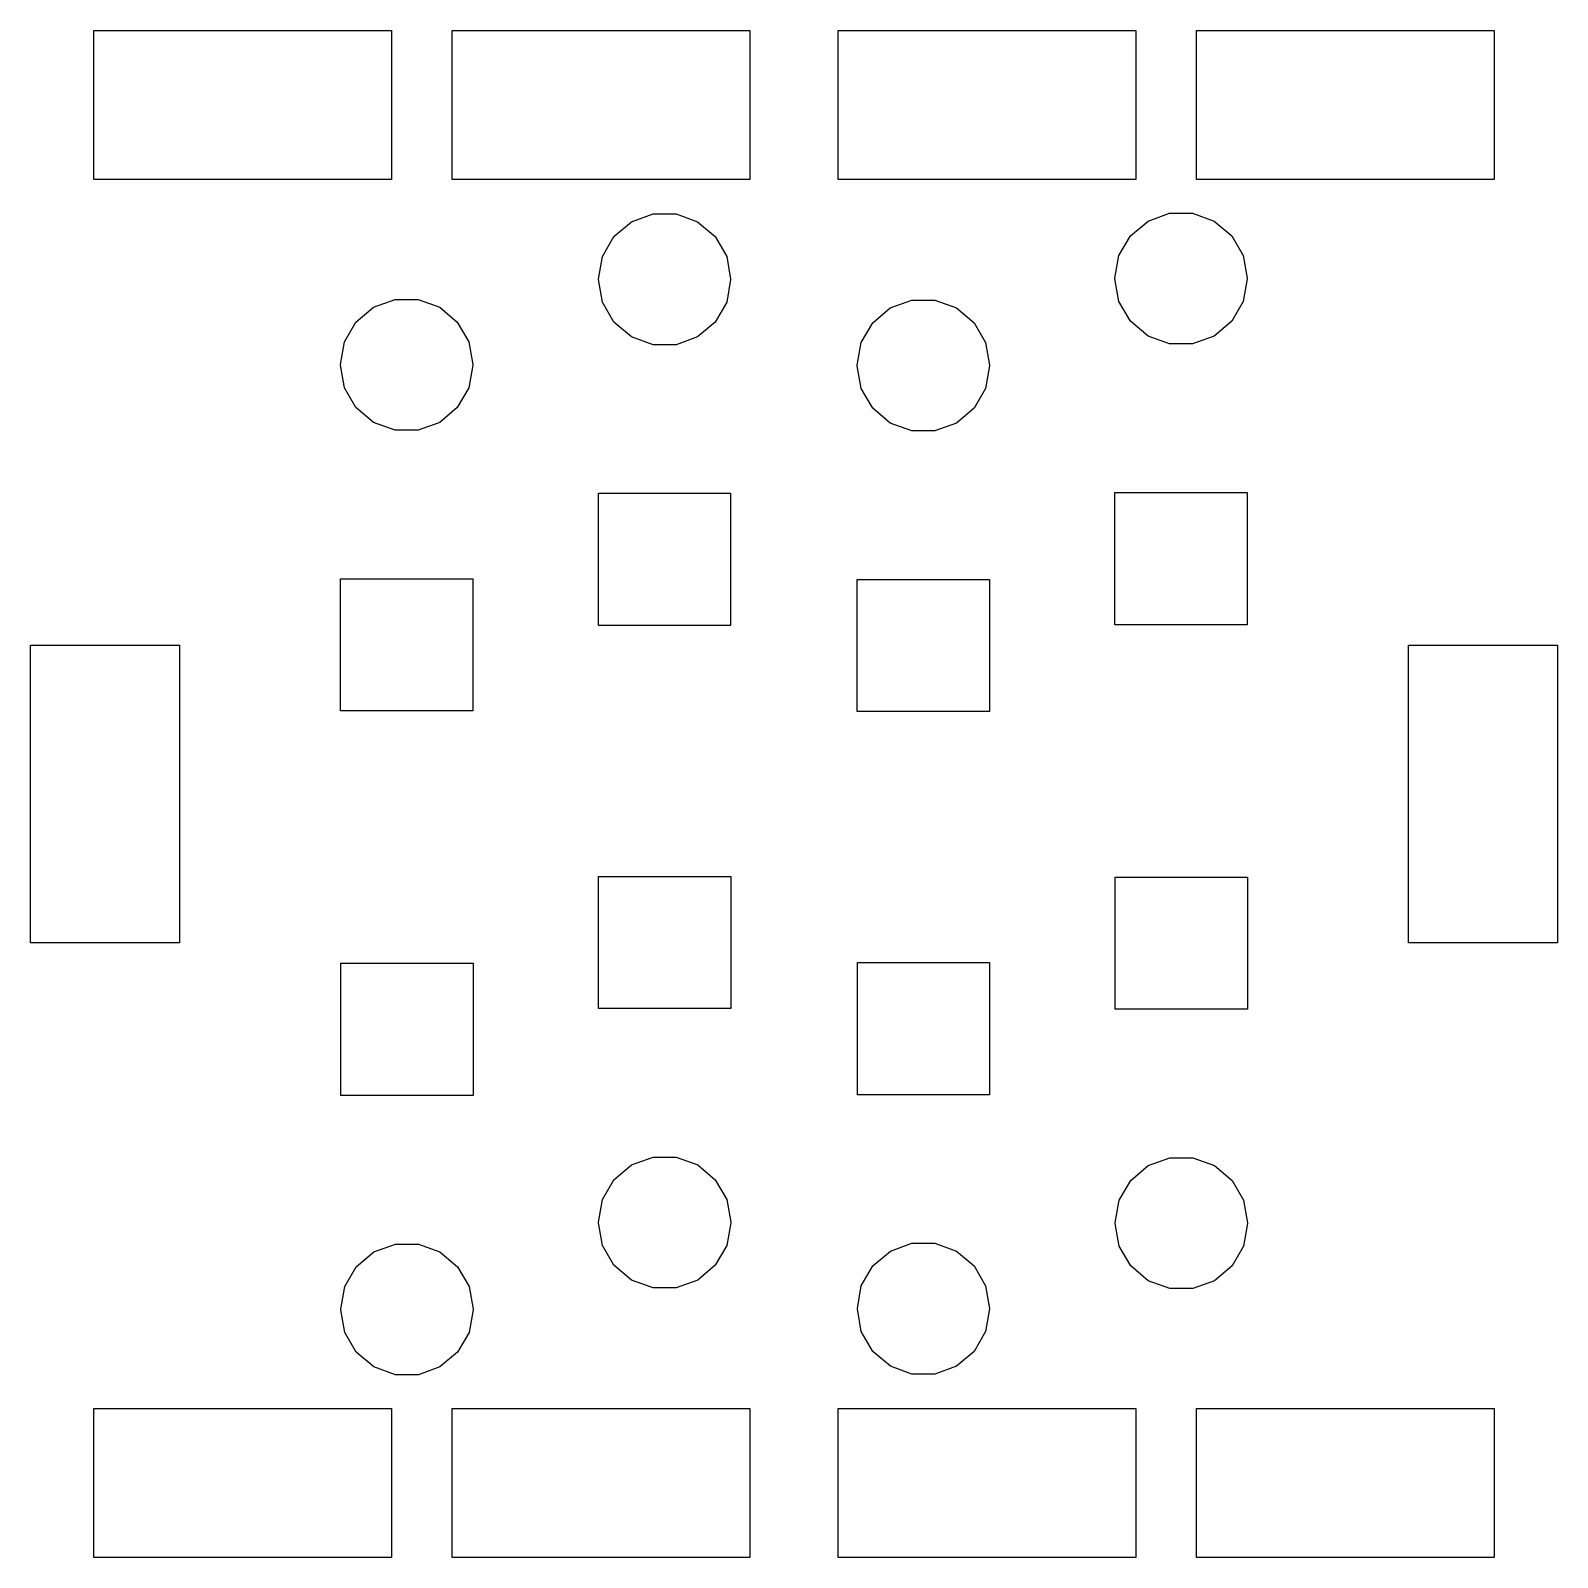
# Model space of a CAD drawing. Extents: x 0.1 to 27.9, y 0.1 to 27.9.
import ezdxf

# ---------------------------------------------------------------- set-up
doc = ezdxf.new("R2010")
doc.units = 0
doc.header["$MEASUREMENT"] = 0
doc.layers.add('BLACK', color=7, linetype='CONTINUOUS')

msp = doc.modelspace()

# ---------------------------------------------------------------- linework, layer by layer
at = {"layer": 'Black'}
for p, q in [((1.3, 25.15), (1.3, 27.85)), ((1.3, 27.85), (6.7, 27.85)), ((6.7, 27.85), (6.7, 25.15)), ((7.8, 25.15), (7.8, 27.85)), ((7.8, 27.85), (13.2, 27.85)), ((13.2, 27.85), (13.2, 25.15)), ((14.8, 25.15), (14.8, 27.85)), ((14.8, 27.85), (20.2, 27.85)), ((20.2, 27.85), (20.2, 25.15)), ((21.3, 25.15), (21.3, 27.85)), ((21.3, 27.85), (26.7, 27.85)), ((26.7, 27.85), (26.7, 25.15)), ((6.7, 25.15), (1.3, 25.15)), ((13.2, 25.15), (7.8, 25.15)), ((20.2, 25.15), (14.8, 25.15)), ((26.7, 25.15), (21.3, 25.15)), ((10.7317, 24.1129), (11.051, 24.3808)), ((11.051, 24.3808), (11.4426, 24.5234)), ((11.4426, 24.5234), (11.8594, 24.5234)), ((11.8594, 24.5234), (12.251, 24.3808)), ((12.251, 24.3808), (12.5703, 24.1129)), ((20.1027, 24.1269), (20.422, 24.3948)), ((20.422, 24.3948), (20.8136, 24.5374)), ((20.8136, 24.5374), (21.2304, 24.5374)), ((21.2304, 24.5374), (21.622, 24.3948)), ((21.622, 24.3948), (21.9413, 24.1269)), ((10.5234, 23.752), (10.7317, 24.1129)), ((12.5703, 24.1129), (12.7786, 23.752)), ((19.8944, 23.766), (20.1027, 24.1269)), ((21.9413, 24.1269), (22.1496, 23.766)), ((10.451, 23.3416), (10.5234, 23.752)), ((12.7786, 23.752), (12.851, 23.3416)), ((19.822, 23.3556), (19.8944, 23.766)), ((22.1496, 23.766), (22.222, 23.3556)), ((10.451, 23.3324), (10.451, 23.3416)), ((10.5234, 22.922), (10.451, 23.3324)), ((12.851, 23.3324), (12.7786, 22.922)), ((12.851, 23.3416), (12.851, 23.3324)), ((19.822, 23.3464), (19.822, 23.3556)), ((19.8944, 22.936), (19.822, 23.3464)), ((22.222, 23.3464), (22.1496, 22.936)), ((22.222, 23.3556), (22.222, 23.3464)), ((6.05375, 22.5619), (6.373, 22.8298)), ((6.373, 22.8298), (6.76462, 22.9724)), ((6.76462, 22.9724), (7.18138, 22.9724)), ((7.18138, 22.9724), (7.573, 22.8298)), ((7.573, 22.8298), (7.89225, 22.5619)), ((10.7317, 22.5611), (10.5234, 22.922)), ((12.7786, 22.922), (12.5703, 22.5611)), ((15.4277, 22.5499), (15.747, 22.8178)), ((15.747, 22.8178), (16.1386, 22.9604)), ((16.1386, 22.9604), (16.5554, 22.9604)), ((16.5554, 22.9604), (16.947, 22.8178)), ((16.947, 22.8178), (17.2663, 22.5499)), ((20.1027, 22.5751), (19.8944, 22.936)), ((22.1496, 22.936), (21.9413, 22.5751)), ((5.84537, 22.201), (6.05375, 22.5619)), ((7.89225, 22.5619), (8.10063, 22.201)), ((11.051, 22.2932), (10.7317, 22.5611)), ((12.5703, 22.5611), (12.251, 22.2932)), ((15.2194, 22.189), (15.4277, 22.5499)), ((17.2663, 22.5499), (17.4746, 22.189)), ((20.422, 22.3072), (20.1027, 22.5751)), ((21.9413, 22.5751), (21.622, 22.3072)), ((5.773, 21.7906), (5.84537, 22.201)), ((8.10063, 22.201), (8.173, 21.7906)), ((11.4426, 22.1506), (11.051, 22.2932)), ((12.251, 22.2932), (11.8594, 22.1506)), ((15.147, 21.7786), (15.2194, 22.189)), ((17.4746, 22.189), (17.547, 21.7786)), ((20.8136, 22.1646), (20.422, 22.3072)), ((21.2304, 22.1646), (20.8136, 22.1646)), ((21.622, 22.3072), (21.2304, 22.1646)), ((11.8594, 22.1506), (11.4426, 22.1506)), ((5.773, 21.7814), (5.773, 21.7906)), ((5.84537, 21.371), (5.773, 21.7814)), ((8.173, 21.7814), (8.10063, 21.371)), ((8.173, 21.7906), (8.173, 21.7814)), ((15.147, 21.7694), (15.147, 21.7786)), ((15.2194, 21.359), (15.147, 21.7694)), ((17.547, 21.7694), (17.4746, 21.359)), ((17.547, 21.7786), (17.547, 21.7694)), ((6.05375, 21.0101), (5.84537, 21.371)), ((8.10063, 21.371), (7.89225, 21.0101)), ((15.4277, 20.9981), (15.2194, 21.359)), ((17.4746, 21.359), (17.2663, 20.9981)), ((6.373, 20.7422), (6.05375, 21.0101)), ((7.89225, 21.0101), (7.573, 20.7422)), ((15.747, 20.7302), (15.4277, 20.9981)), ((17.2663, 20.9981), (16.947, 20.7302)), ((6.76462, 20.5996), (6.373, 20.7422)), ((7.18138, 20.5996), (6.76462, 20.5996)), ((7.573, 20.7422), (7.18138, 20.5996)), ((16.1386, 20.5876), (15.747, 20.7302)), ((16.5554, 20.5876), (16.1386, 20.5876)), ((16.947, 20.7302), (16.5554, 20.5876)), ((10.451, 17.057), (10.451, 19.457)), ((10.451, 19.457), (12.851, 19.457)), ((12.851, 19.457), (12.851, 17.057)), ((19.822, 17.071), (19.822, 19.471)), ((19.822, 19.471), (22.222, 19.471)), ((22.222, 19.471), (22.222, 17.071)), ((5.773, 15.506), (5.773, 17.906)), ((5.773, 17.906), (8.173, 17.906)), ((8.173, 17.906), (8.173, 15.506)), ((15.147, 15.494), (15.147, 17.894)), ((15.147, 17.894), (17.547, 17.894)), ((17.547, 17.894), (17.547, 15.494)), ((12.851, 17.057), (10.451, 17.057)), ((22.222, 17.071), (19.822, 17.071)), ((0.15, 11.3), (0.15, 16.7)), ((0.15, 16.7), (2.85, 16.7)), ((2.85, 16.7), (2.85, 11.3)), ((25.15, 11.3), (25.15, 16.7)), ((25.15, 16.7), (27.85, 16.7)), ((27.85, 16.7), (27.85, 11.3)), ((8.173, 15.506), (5.773, 15.506)), ((17.547, 15.494), (15.147, 15.494)), ((10.453, 10.106), (10.453, 12.506)), ((10.453, 12.506), (12.853, 12.506)), ((12.853, 12.506), (12.853, 10.106)), ((19.827, 10.094), (19.827, 12.494)), ((19.827, 12.494), (22.227, 12.494)), ((22.227, 12.494), (22.227, 10.094)), ((2.85, 11.3), (0.15, 11.3)), ((27.85, 11.3), (25.15, 11.3)), ((5.778, 8.529), (5.778, 10.929)), ((5.778, 10.929), (8.178, 10.929)), ((8.178, 10.929), (8.178, 8.529)), ((15.149, 8.543), (15.149, 10.943)), ((15.149, 10.943), (17.549, 10.943)), ((17.549, 10.943), (17.549, 8.543)), ((12.853, 10.106), (10.453, 10.106)), ((22.227, 10.094), (19.827, 10.094)), ((8.178, 8.529), (5.778, 8.529)), ((17.549, 8.543), (15.149, 8.543)), ((10.7337, 7.00193), (11.053, 7.26981)), ((11.053, 7.26981), (11.4446, 7.41235)), ((11.4446, 7.41235), (11.8614, 7.41235)), ((11.8614, 7.41235), (12.253, 7.26981)), ((12.253, 7.26981), (12.5723, 7.00193)), ((20.1077, 6.98993), (20.427, 7.25781)), ((20.427, 7.25781), (20.8186, 7.40035)), ((20.8186, 7.40035), (21.2354, 7.40035)), ((21.2354, 7.40035), (21.627, 7.25781)), ((21.627, 7.25781), (21.9463, 6.98993)), ((10.5254, 6.64101), (10.7337, 7.00193)), ((12.5723, 7.00193), (12.7806, 6.64101)), ((19.8994, 6.62901), (20.1077, 6.98993)), ((21.9463, 6.98993), (22.1546, 6.62901)), ((10.453, 6.23058), (10.5254, 6.64101)), ((12.7806, 6.64101), (12.853, 6.23058)), ((19.827, 6.21858), (19.8994, 6.62901)), ((22.1546, 6.62901), (22.227, 6.21858)), ((10.453, 6.22142), (10.453, 6.23058)), ((10.5254, 5.81099), (10.453, 6.22142)), ((12.853, 6.22142), (12.7806, 5.81099)), ((12.853, 6.23058), (12.853, 6.22142)), ((19.827, 6.20942), (19.827, 6.21858)), ((19.8994, 5.79899), (19.827, 6.20942)), ((22.227, 6.20942), (22.1546, 5.79899)), ((22.227, 6.21858), (22.227, 6.20942)), ((6.378, 5.69281), (6.76962, 5.83535)), ((6.76962, 5.83535), (7.18638, 5.83535)), ((7.18638, 5.83535), (7.578, 5.69281)), ((15.749, 5.70681), (16.1406, 5.84935)), ((16.1406, 5.84935), (16.5574, 5.84935)), ((16.5574, 5.84935), (16.949, 5.70681)), ((6.05875, 5.42493), (6.378, 5.69281)), ((7.578, 5.69281), (7.89725, 5.42493)), ((10.7337, 5.45007), (10.5254, 5.81099)), ((12.7806, 5.81099), (12.5723, 5.45007)), ((15.4297, 5.43893), (15.749, 5.70681)), ((16.949, 5.70681), (17.2683, 5.43893)), ((20.1077, 5.43807), (19.8994, 5.79899)), ((22.1546, 5.79899), (21.9463, 5.43807)), ((5.85037, 5.06401), (6.05875, 5.42493)), ((7.89725, 5.42493), (8.10563, 5.06401)), ((11.053, 5.18219), (10.7337, 5.45007)), ((12.5723, 5.45007), (12.253, 5.18219)), ((15.2214, 5.07801), (15.4297, 5.43893)), ((17.2683, 5.43893), (17.4766, 5.07801)), ((20.427, 5.17019), (20.1077, 5.43807)), ((21.9463, 5.43807), (21.627, 5.17019)), ((5.778, 4.65358), (5.85037, 5.06401)), ((8.10563, 5.06401), (8.178, 4.65358)), ((11.4446, 5.03965), (11.053, 5.18219)), ((11.8614, 5.03965), (11.4446, 5.03965)), ((12.253, 5.18219), (11.8614, 5.03965)), ((15.149, 4.66758), (15.2214, 5.07801)), ((17.4766, 5.07801), (17.549, 4.66758)), ((20.8186, 5.02765), (20.427, 5.17019)), ((21.2354, 5.02765), (20.8186, 5.02765)), ((21.627, 5.17019), (21.2354, 5.02765)), ((5.778, 4.64442), (5.778, 4.65358)), ((5.85037, 4.23399), (5.778, 4.64442)), ((8.178, 4.64442), (8.10563, 4.23399)), ((8.178, 4.65358), (8.178, 4.64442)), ((15.149, 4.65842), (15.149, 4.66758)), ((15.2214, 4.24799), (15.149, 4.65842)), ((17.549, 4.65842), (17.4766, 4.24799)), ((17.549, 4.66758), (17.549, 4.65842)), ((6.05875, 3.87307), (5.85037, 4.23399)), ((8.10563, 4.23399), (7.89725, 3.87307)), ((15.4297, 3.88707), (15.2214, 4.24799)), ((17.4766, 4.24799), (17.2683, 3.88707)), ((15.749, 3.61919), (15.4297, 3.88707)), ((17.2683, 3.88707), (16.949, 3.61919)), ((6.378, 3.60519), (6.05875, 3.87307)), ((6.76962, 3.46265), (6.378, 3.60519)), ((7.578, 3.60519), (7.18638, 3.46265)), ((7.89725, 3.87307), (7.578, 3.60519)), ((16.1406, 3.47665), (15.749, 3.61919)), ((16.949, 3.61919), (16.5574, 3.47665)), ((7.18638, 3.46265), (6.76962, 3.46265)), ((16.5574, 3.47665), (16.1406, 3.47665)), ((1.3, 0.15), (1.3, 2.85)), ((1.3, 2.85), (6.7, 2.85)), ((6.7, 2.85), (6.7, 0.15)), ((7.8, 0.15), (7.8, 2.85)), ((7.8, 2.85), (13.2, 2.85)), ((13.2, 2.85), (13.2, 0.15)), ((14.8, 0.15), (14.8, 2.85)), ((14.8, 2.85), (20.2, 2.85)), ((20.2, 2.85), (20.2, 0.15)), ((21.3, 0.15), (21.3, 2.85)), ((21.3, 2.85), (26.7, 2.85)), ((26.7, 2.85), (26.7, 0.15)), ((6.7, 0.15), (1.3, 0.15)), ((13.2, 0.15), (7.8, 0.15)), ((20.2, 0.15), (14.8, 0.15)), ((26.7, 0.15), (21.3, 0.15))]:
    msp.add_line(p, q, dxfattribs=at)

doc.saveas('drawing.dxf')
